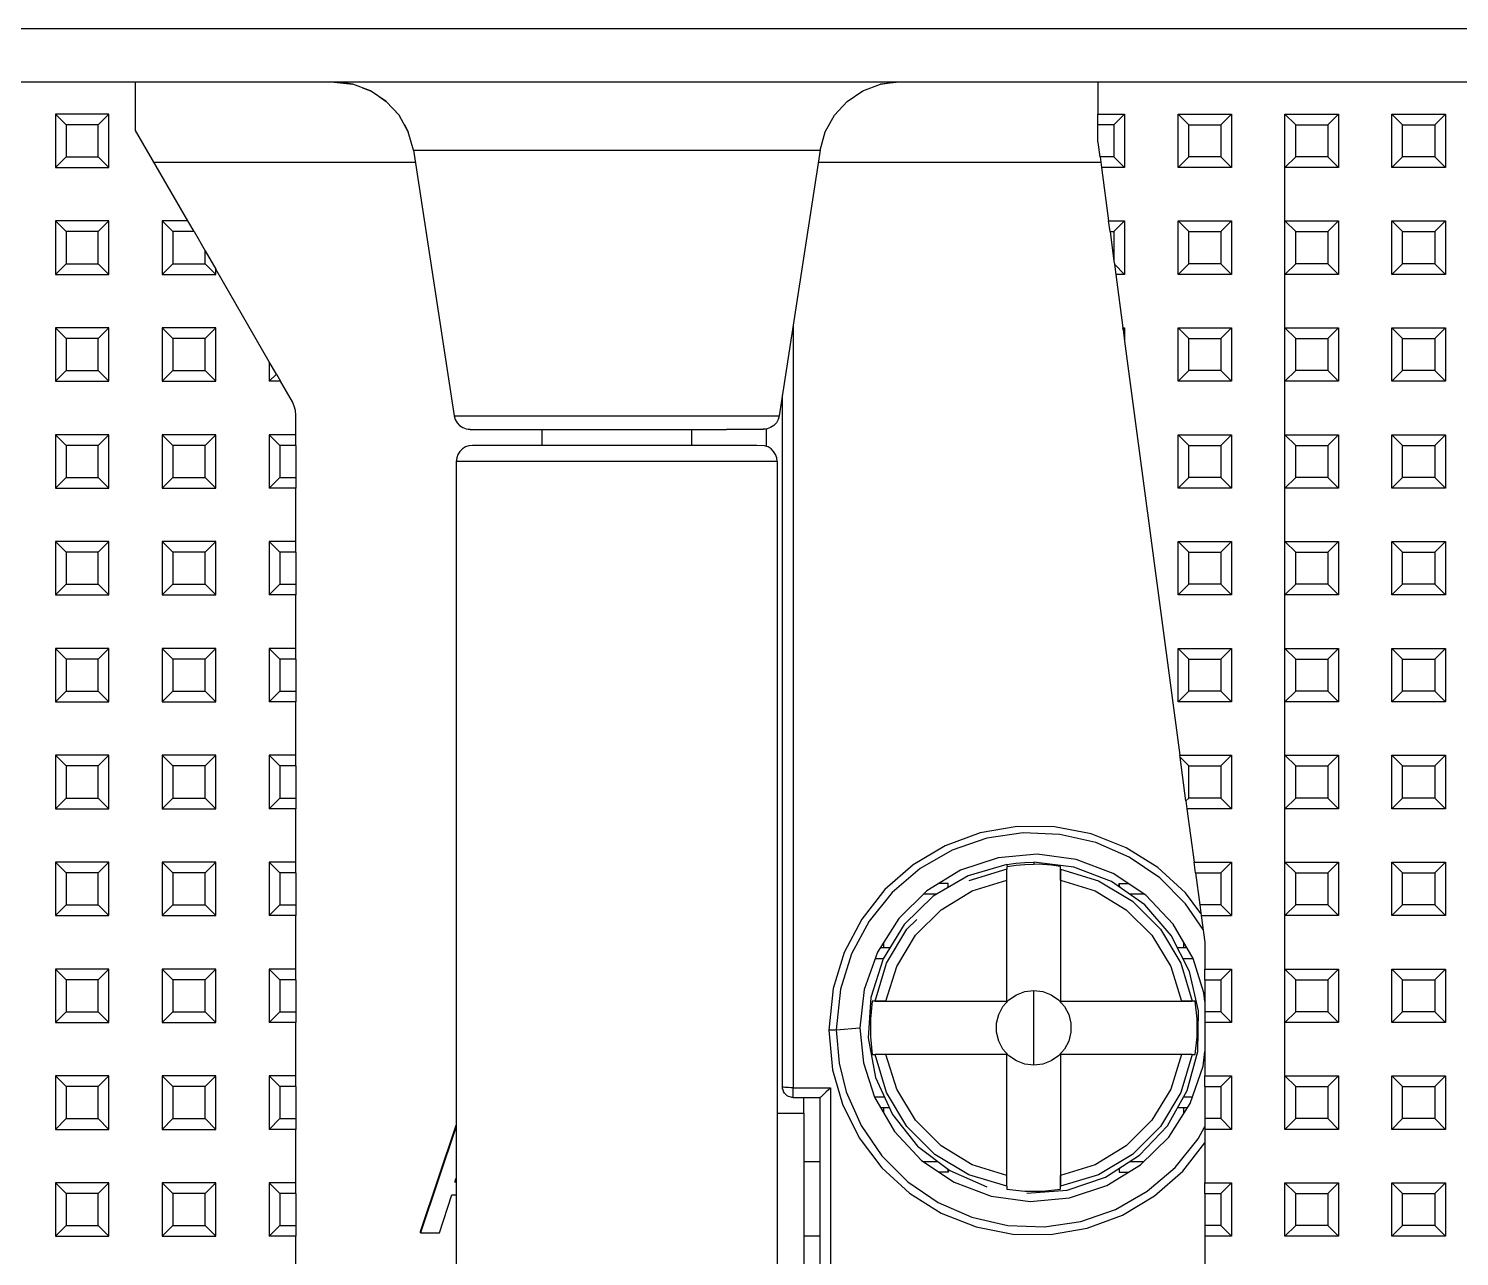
# Model space of a CAD drawing. Header units: millimetres. Extents: x 0 to 125, y 0 to 180.
# Drawn here: x 69.65 to 96.41, y 14.82 to 37.8 of the extents above; entities that cross this region are included whole.
import ezdxf

# ---------------------------------------------------------------- set-up
doc = ezdxf.new("R2010")
doc.units = ezdxf.units.MM

# ---------------------------------------------------------------- blocks, each defined once
blk = doc.blocks.new('CHINT_7200accf6e0c55f6a13e2ec68f27ea84_FACE_0')
at = {"color": 7, "linetype": 'CONTINUOUS', "true_color": 0x40d9ff}
for p, q in [((75.363, 36.8), (75.714, 36.758)), ((75.894, 36.692), (76.046, 36.636)), ((85.937, 36.8), (85.586, 36.758)), ((89.65, 36.8), (89.65, 36.2)), ((76.207, 36.527), (76.34, 36.438)), ((70.35, 36), (70.15, 36.2)), ((70.15, 36.2), (70.15, 35.2)), ((71.15, 36.2), (70.15, 36.2)), ((70.95, 36), (71.15, 36.2)), ((71.15, 35.2), (71.15, 36.2)), ((76.474, 36.293), (76.579, 36.178)), ((89.65, 36.2), (90.15, 36.2)), ((89.95, 36), (90.15, 36.2)), ((90.15, 36.2), (90.15, 35.2)), ((91.35, 36), (91.15, 36.2)), ((91.15, 36.2), (92.15, 36.2)), ((91.15, 35.2), (91.15, 36.2)), ((91.95, 36), (92.15, 36.2)), ((92.15, 36.2), (92.15, 35.2)), ((93.35, 36), (93.15, 36.2)), ((93.15, 36.2), (94.15, 36.2)), ((93.15, 35.2), (93.15, 36.2)), ((93.95, 36), (94.15, 36.2)), ((94.15, 36.2), (94.15, 35.2)), ((95.35, 36), (95.15, 36.2)), ((95.15, 36.2), (96.15, 36.2)), ((95.15, 35.2), (95.15, 36.2)), ((95.95, 36), (96.15, 36.2)), ((96.15, 36.2), (96.15, 35.2)), ((70.95, 36), (70.35, 36)), ((70.35, 36), (70.35, 35.4)), ((70.95, 35.4), (70.95, 36)), ((76.679, 35.999), (76.751, 35.869)), ((89.95, 36), (89.95, 35.4)), ((91.35, 36), (91.95, 36)), ((91.35, 35.4), (91.35, 36)), ((91.95, 36), (91.95, 35.4)), ((93.35, 36), (93.95, 36)), ((93.35, 35.4), (93.35, 36)), ((93.95, 36), (93.95, 35.4)), ((95.35, 36), (95.95, 36)), ((95.35, 35.4), (95.35, 36)), ((95.95, 36), (95.95, 35.4)), ((70.35, 35.4), (70.15, 35.2)), ((70.35, 35.4), (70.95, 35.4)), ((70.95, 35.4), (71.15, 35.2)), ((76.846, 35.528), (77.611, 30.554)), ((84.454, 35.528), (83.689, 30.554)), ((89.95, 35.4), (90.15, 35.2)), ((91.35, 35.4), (91.15, 35.2)), ((91.95, 35.4), (91.35, 35.4)), ((91.95, 35.4), (92.15, 35.2)), ((93.35, 35.4), (93.15, 35.2)), ((93.95, 35.4), (93.35, 35.4)), ((93.95, 35.4), (94.15, 35.2)), ((95.35, 35.4), (95.15, 35.2)), ((95.95, 35.4), (95.35, 35.4)), ((95.95, 35.4), (96.15, 35.2)), ((70.15, 35.2), (71.15, 35.2)), ((71.994, 35.3), (76.881, 35.3)), ((84.419, 35.3), (89.703, 35.3)), ((90.15, 35.2), (89.717, 35.2)), ((89.717, 35.2), (89.85, 34.2)), ((92.15, 35.2), (91.15, 35.2)), ((94.15, 35.2), (93.15, 35.2)), ((93.15, 18.2), (93.15, 35.2)), ((96.15, 35.2), (95.15, 35.2)), ((70.35, 34), (70.15, 34.2)), ((70.15, 34.2), (70.15, 33.2)), ((71.15, 34.2), (70.15, 34.2)), ((70.95, 34), (70.35, 34)), ((70.35, 34), (70.35, 33.4)), ((70.95, 34), (71.15, 34.2)), ((70.95, 33.4), (70.95, 34)), ((71.15, 33.2), (71.15, 34.2)), ((72.35, 34), (72.15, 34.2)), ((72.15, 34.2), (72.15, 33.2)), ((72.745, 34), (72.35, 34)), ((72.35, 34), (72.35, 33.4)), ((72.745, 34), (72.95, 33.644)), ((89.877, 34), (89.85, 34.2)), ((89.85, 34.2), (90.15, 34.2)), ((89.877, 34), (89.95, 34)), ((89.877, 34), (89.95, 33.45)), ((89.95, 34), (90.15, 34.2)), ((89.95, 34), (89.95, 33.45)), ((90.15, 34.2), (90.15, 33.2)), ((91.35, 34), (91.15, 34.2)), ((91.15, 34.2), (92.15, 34.2)), ((91.15, 33.2), (91.15, 34.2)), ((91.35, 34), (91.95, 34)), ((91.35, 33.4), (91.35, 34)), ((91.95, 34), (92.15, 34.2)), ((91.95, 34), (91.95, 33.4)), ((92.15, 34.2), (92.15, 33.2)), ((93.35, 34), (93.15, 34.2)), ((93.15, 34.2), (94.15, 34.2)), ((93.15, 33.2), (93.15, 34.2)), ((93.35, 34), (93.95, 34)), ((93.35, 33.4), (93.35, 34)), ((93.95, 34), (94.15, 34.2)), ((93.95, 34), (93.95, 33.4)), ((94.15, 34.2), (94.15, 33.2)), ((95.35, 34), (95.15, 34.2)), ((95.15, 34.2), (96.15, 34.2)), ((95.15, 33.2), (95.15, 34.2)), ((95.35, 34), (95.95, 34)), ((95.35, 33.4), (95.35, 34)), ((95.95, 34), (96.15, 34.2)), ((95.95, 34), (95.95, 33.4)), ((96.15, 34.2), (96.15, 33.2)), ((72.95, 33.4), (72.95, 33.644)), ((72.95, 33.644), (73.15, 33.298)), ((70.35, 33.4), (70.15, 33.2)), ((70.15, 33.2), (71.15, 33.2)), ((70.35, 33.4), (70.95, 33.4)), ((70.95, 33.4), (71.15, 33.2)), ((72.35, 33.4), (72.15, 33.2)), ((72.15, 33.2), (73.15, 33.2)), ((72.35, 33.4), (72.95, 33.4)), ((72.95, 33.4), (73.15, 33.2)), ((74.15, 31.566), (73.15, 33.298)), ((73.15, 33.2), (73.15, 33.298)), ((89.95, 33.45), (89.958, 33.392)), ((89.958, 33.392), (90.15, 33.2)), ((89.958, 33.392), (89.983, 33.2)), ((90.15, 33.2), (89.983, 33.2)), ((89.983, 33.2), (90.117, 32.2)), ((91.35, 33.4), (91.15, 33.2)), ((92.15, 33.2), (91.15, 33.2)), ((91.95, 33.4), (91.35, 33.4)), ((91.95, 33.4), (92.15, 33.2)), ((93.35, 33.4), (93.15, 33.2)), ((94.15, 33.2), (93.15, 33.2)), ((93.95, 33.4), (93.35, 33.4)), ((93.95, 33.4), (94.15, 33.2)), ((95.35, 33.4), (95.15, 33.2)), ((96.15, 33.2), (95.15, 33.2)), ((95.95, 33.4), (95.35, 33.4)), ((95.95, 33.4), (96.15, 33.2)), ((70.35, 32), (70.15, 32.2)), ((70.15, 32.2), (70.15, 31.2)), ((71.15, 32.2), (70.15, 32.2)), ((70.95, 32), (71.15, 32.2)), ((71.15, 31.2), (71.15, 32.2)), ((72.35, 32), (72.15, 32.2)), ((72.15, 32.2), (72.15, 31.2)), ((73.15, 32.2), (72.15, 32.2)), ((72.95, 32), (73.15, 32.2)), ((73.15, 31.2), (73.15, 32.2)), ((90.121, 32.171), (90.117, 32.2)), ((90.117, 32.2), (90.15, 32.2)), ((90.121, 32.171), (90.15, 32.2)), ((90.121, 32.171), (90.15, 31.95)), ((90.15, 32.2), (90.15, 31.95)), ((91.35, 32), (91.15, 32.2)), ((91.15, 32.2), (92.15, 32.2)), ((91.15, 31.2), (91.15, 32.2)), ((91.95, 32), (92.15, 32.2)), ((92.15, 32.2), (92.15, 31.2)), ((93.35, 32), (93.15, 32.2)), ((93.15, 32.2), (94.15, 32.2)), ((93.15, 31.2), (93.15, 32.2)), ((93.95, 32), (94.15, 32.2)), ((94.15, 32.2), (94.15, 31.2)), ((95.35, 32), (95.15, 32.2)), ((95.15, 32.2), (96.15, 32.2)), ((95.15, 31.2), (95.15, 32.2)), ((95.95, 32), (96.15, 32.2)), ((96.15, 32.2), (96.15, 31.2)), ((70.95, 32), (70.35, 32)), ((70.35, 32), (70.35, 31.4)), ((70.95, 31.4), (70.95, 32)), ((72.95, 32), (72.35, 32)), ((72.35, 32), (72.35, 31.4)), ((72.95, 31.4), (72.95, 32)), ((90.15, 31.95), (91.183, 24.2)), ((91.35, 32), (91.95, 32)), ((91.35, 31.4), (91.35, 32)), ((91.95, 32), (91.95, 31.4)), ((93.35, 32), (93.95, 32)), ((93.35, 31.4), (93.35, 32)), ((93.95, 32), (93.95, 31.4)), ((95.35, 32), (95.95, 32)), ((95.35, 31.4), (95.35, 32)), ((95.95, 32), (95.95, 31.4)), ((70.35, 31.4), (70.15, 31.2)), ((70.35, 31.4), (70.95, 31.4)), ((70.95, 31.4), (71.15, 31.2)), ((72.35, 31.4), (72.15, 31.2)), ((72.35, 31.4), (72.95, 31.4)), ((72.95, 31.4), (73.15, 31.2)), ((74.284, 31.334), (74.15, 31.566)), ((74.15, 31.566), (74.15, 31.2)), ((74.284, 31.334), (74.15, 31.2)), ((91.35, 31.4), (91.15, 31.2)), ((91.95, 31.4), (91.35, 31.4)), ((91.95, 31.4), (92.15, 31.2)), ((93.35, 31.4), (93.15, 31.2)), ((93.95, 31.4), (93.35, 31.4)), ((93.95, 31.4), (94.15, 31.2)), ((95.35, 31.4), (95.15, 31.2)), ((95.95, 31.4), (95.35, 31.4)), ((95.95, 31.4), (96.15, 31.2)), ((70.15, 31.2), (71.15, 31.2)), ((72.15, 31.2), (73.15, 31.2)), ((92.15, 31.2), (91.15, 31.2)), ((94.15, 31.2), (93.15, 31.2)), ((96.15, 31.2), (95.15, 31.2)), ((83.75, 17.996), (83.75, 30.949)), ((79.25, 30.3), (79.25, 30)), ((82.05, 30.3), (82.05, 30)), ((83.393, 30.3), (82.703, 30.3)), ((83.463, 30.308), (83.393, 30.3)), ((83.393, 30.3), (83.393, 30.304)), ((83.45, 29.981), (83.45, 30.307)), ((70.35, 30), (70.15, 30.2)), ((70.15, 30.2), (70.15, 29.2)), ((71.15, 30.2), (70.15, 30.2)), ((70.95, 30), (70.35, 30)), ((70.35, 30), (70.35, 29.4)), ((70.95, 30), (71.15, 30.2)), ((70.95, 29.4), (70.95, 30)), ((71.15, 29.2), (71.15, 30.2)), ((72.35, 30), (72.15, 30.2)), ((72.15, 30.2), (72.15, 29.2)), ((73.15, 30.2), (72.15, 30.2)), ((72.95, 30), (72.35, 30)), ((72.35, 30), (72.35, 29.4)), ((72.95, 30), (73.15, 30.2)), ((72.95, 29.4), (72.95, 30)), ((73.15, 29.2), (73.15, 30.2)), ((74.35, 30), (74.15, 30.2)), ((74.15, 30.2), (74.15, 29.2)), ((74.65, 30), (74.35, 30)), ((74.35, 30), (74.35, 29.4)), ((74.65, 30), (74.65, 29.4)), ((91.35, 30), (91.15, 30.2)), ((91.15, 30.2), (92.15, 30.2)), ((91.15, 29.2), (91.15, 30.2)), ((91.35, 30), (91.95, 30)), ((91.35, 29.4), (91.35, 30)), ((91.95, 30), (92.15, 30.2)), ((91.95, 30), (91.95, 29.4)), ((92.15, 30.2), (92.15, 29.2)), ((93.35, 30), (93.15, 30.2)), ((93.15, 30.2), (94.15, 30.2)), ((93.15, 29.2), (93.15, 30.2)), ((93.35, 30), (93.95, 30)), ((93.35, 29.4), (93.35, 30)), ((93.95, 30), (94.15, 30.2)), ((93.95, 30), (93.95, 29.4)), ((94.15, 30.2), (94.15, 29.2)), ((95.35, 30), (95.15, 30.2)), ((95.15, 30.2), (96.15, 30.2)), ((95.15, 29.2), (95.15, 30.2)), ((95.35, 30), (95.95, 30)), ((95.35, 29.4), (95.35, 30)), ((95.95, 30), (96.15, 30.2)), ((95.95, 30), (95.95, 29.4)), ((96.15, 30.2), (96.15, 29.2)), ((77.65, 29.7), (77.65, 10.3)), ((83.65, 29.7), (83.65, 10.3)), ((70.35, 29.4), (70.15, 29.2)), ((70.15, 29.2), (71.15, 29.2)), ((70.35, 29.4), (70.95, 29.4)), ((70.95, 29.4), (71.15, 29.2)), ((72.35, 29.4), (72.15, 29.2)), ((72.15, 29.2), (73.15, 29.2)), ((72.35, 29.4), (72.95, 29.4)), ((72.95, 29.4), (73.15, 29.2)), ((74.35, 29.4), (74.15, 29.2)), ((74.65, 29.2), (74.15, 29.2)), ((74.35, 29.4), (74.65, 29.4)), ((74.65, 29.4), (74.65, 29.2)), ((74.65, 28.2), (74.65, 29.2)), ((91.35, 29.4), (91.15, 29.2)), ((92.15, 29.2), (91.15, 29.2)), ((91.95, 29.4), (91.35, 29.4)), ((91.95, 29.4), (92.15, 29.2)), ((93.35, 29.4), (93.15, 29.2)), ((94.15, 29.2), (93.15, 29.2)), ((93.95, 29.4), (93.35, 29.4)), ((93.95, 29.4), (94.15, 29.2)), ((95.35, 29.4), (95.15, 29.2)), ((96.15, 29.2), (95.15, 29.2)), ((95.95, 29.4), (95.35, 29.4)), ((95.95, 29.4), (96.15, 29.2)), ((70.35, 28), (70.15, 28.2)), ((70.15, 28.2), (70.15, 27.2)), ((71.15, 28.2), (70.15, 28.2)), ((70.95, 28), (71.15, 28.2)), ((71.15, 27.2), (71.15, 28.2)), ((72.35, 28), (72.15, 28.2)), ((72.15, 28.2), (72.15, 27.2)), ((73.15, 28.2), (72.15, 28.2)), ((72.95, 28), (73.15, 28.2)), ((73.15, 27.2), (73.15, 28.2)), ((74.35, 28), (74.15, 28.2)), ((74.15, 28.2), (74.15, 27.2)), ((74.65, 28.2), (74.15, 28.2)), ((74.65, 28), (74.65, 28.2)), ((91.35, 28), (91.15, 28.2)), ((91.15, 28.2), (92.15, 28.2)), ((91.15, 27.2), (91.15, 28.2)), ((91.95, 28), (92.15, 28.2)), ((92.15, 28.2), (92.15, 27.2)), ((93.35, 28), (93.15, 28.2)), ((93.15, 28.2), (94.15, 28.2)), ((93.15, 27.2), (93.15, 28.2)), ((93.95, 28), (94.15, 28.2)), ((94.15, 28.2), (94.15, 27.2)), ((95.35, 28), (95.15, 28.2)), ((95.15, 28.2), (96.15, 28.2)), ((95.15, 27.2), (95.15, 28.2)), ((95.95, 28), (96.15, 28.2)), ((96.15, 28.2), (96.15, 27.2)), ((70.95, 28), (70.35, 28)), ((70.35, 28), (70.35, 27.4)), ((70.95, 27.4), (70.95, 28)), ((72.95, 28), (72.35, 28)), ((72.35, 28), (72.35, 27.4)), ((72.95, 27.4), (72.95, 28)), ((74.65, 28), (74.35, 28)), ((74.35, 28), (74.35, 27.4)), ((74.65, 28), (74.65, 27.4)), ((91.35, 28), (91.95, 28)), ((91.35, 27.4), (91.35, 28)), ((91.95, 28), (91.95, 27.4)), ((93.35, 28), (93.95, 28)), ((93.35, 27.4), (93.35, 28)), ((93.95, 28), (93.95, 27.4)), ((95.35, 28), (95.95, 28)), ((95.35, 27.4), (95.35, 28)), ((95.95, 28), (95.95, 27.4)), ((70.35, 27.4), (70.15, 27.2)), ((70.35, 27.4), (70.95, 27.4)), ((70.95, 27.4), (71.15, 27.2)), ((72.35, 27.4), (72.15, 27.2)), ((72.35, 27.4), (72.95, 27.4)), ((72.95, 27.4), (73.15, 27.2)), ((74.35, 27.4), (74.15, 27.2)), ((74.35, 27.4), (74.65, 27.4)), ((74.65, 27.4), (74.65, 27.2)), ((91.35, 27.4), (91.15, 27.2)), ((91.95, 27.4), (91.35, 27.4)), ((91.95, 27.4), (92.15, 27.2)), ((93.35, 27.4), (93.15, 27.2)), ((93.95, 27.4), (93.35, 27.4)), ((93.95, 27.4), (94.15, 27.2)), ((95.35, 27.4), (95.15, 27.2)), ((95.95, 27.4), (95.35, 27.4)), ((95.95, 27.4), (96.15, 27.2)), ((70.15, 27.2), (71.15, 27.2)), ((72.15, 27.2), (73.15, 27.2)), ((74.65, 27.2), (74.15, 27.2)), ((74.65, 26.2), (74.65, 27.2)), ((92.15, 27.2), (91.15, 27.2)), ((94.15, 27.2), (93.15, 27.2)), ((96.15, 27.2), (95.15, 27.2)), ((70.35, 26), (70.15, 26.2)), ((70.15, 26.2), (70.15, 25.2)), ((71.15, 26.2), (70.15, 26.2)), ((70.95, 26), (70.35, 26)), ((70.35, 26), (70.35, 25.4)), ((70.95, 26), (71.15, 26.2)), ((70.95, 25.4), (70.95, 26)), ((71.15, 25.2), (71.15, 26.2)), ((72.35, 26), (72.15, 26.2)), ((72.15, 26.2), (72.15, 25.2)), ((73.15, 26.2), (72.15, 26.2)), ((72.95, 26), (72.35, 26)), ((72.35, 26), (72.35, 25.4)), ((72.95, 26), (73.15, 26.2)), ((72.95, 25.4), (72.95, 26)), ((73.15, 25.2), (73.15, 26.2)), ((74.35, 26), (74.15, 26.2)), ((74.15, 26.2), (74.15, 25.2)), ((74.65, 26.2), (74.15, 26.2)), ((74.65, 26), (74.35, 26)), ((74.35, 26), (74.35, 25.4)), ((74.65, 26), (74.65, 26.2)), ((74.65, 26), (74.65, 25.4)), ((91.35, 26), (91.15, 26.2)), ((91.15, 26.2), (92.15, 26.2)), ((91.15, 25.2), (91.15, 26.2)), ((91.35, 26), (91.95, 26)), ((91.35, 25.4), (91.35, 26)), ((91.95, 26), (92.15, 26.2)), ((91.95, 26), (91.95, 25.4)), ((92.15, 26.2), (92.15, 25.2)), ((93.35, 26), (93.15, 26.2)), ((93.15, 26.2), (94.15, 26.2)), ((93.15, 25.2), (93.15, 26.2)), ((93.35, 26), (93.95, 26)), ((93.35, 25.4), (93.35, 26)), ((93.95, 26), (94.15, 26.2)), ((93.95, 26), (93.95, 25.4)), ((94.15, 26.2), (94.15, 25.2)), ((95.35, 26), (95.15, 26.2)), ((95.15, 26.2), (96.15, 26.2)), ((95.15, 25.2), (95.15, 26.2)), ((95.35, 26), (95.95, 26)), ((95.35, 25.4), (95.35, 26)), ((95.95, 26), (96.15, 26.2)), ((95.95, 26), (95.95, 25.4)), ((96.15, 26.2), (96.15, 25.2)), ((70.35, 25.4), (70.15, 25.2)), ((70.15, 25.2), (71.15, 25.2)), ((70.35, 25.4), (70.95, 25.4)), ((70.95, 25.4), (71.15, 25.2)), ((72.35, 25.4), (72.15, 25.2)), ((72.15, 25.2), (73.15, 25.2)), ((72.35, 25.4), (72.95, 25.4)), ((72.95, 25.4), (73.15, 25.2)), ((74.35, 25.4), (74.15, 25.2)), ((74.65, 25.2), (74.15, 25.2)), ((74.35, 25.4), (74.65, 25.4)), ((74.65, 25.4), (74.65, 25.2)), ((74.65, 24.2), (74.65, 25.2)), ((91.35, 25.4), (91.15, 25.2)), ((92.15, 25.2), (91.15, 25.2)), ((91.95, 25.4), (91.35, 25.4)), ((91.95, 25.4), (92.15, 25.2)), ((93.35, 25.4), (93.15, 25.2)), ((94.15, 25.2), (93.15, 25.2)), ((93.95, 25.4), (93.35, 25.4)), ((93.95, 25.4), (94.15, 25.2)), ((95.35, 25.4), (95.15, 25.2)), ((96.15, 25.2), (95.15, 25.2)), ((95.95, 25.4), (95.35, 25.4)), ((95.95, 25.4), (96.15, 25.2)), ((70.35, 24), (70.15, 24.2)), ((70.15, 24.2), (70.15, 23.2)), ((71.15, 24.2), (70.15, 24.2)), ((70.95, 24), (71.15, 24.2)), ((71.15, 23.2), (71.15, 24.2)), ((72.35, 24), (72.15, 24.2)), ((72.15, 24.2), (72.15, 23.2)), ((73.15, 24.2), (72.15, 24.2)), ((72.95, 24), (73.15, 24.2)), ((73.15, 23.2), (73.15, 24.2)), ((74.35, 24), (74.15, 24.2)), ((74.15, 24.2), (74.15, 23.2)), ((74.65, 24.2), (74.15, 24.2)), ((74.65, 24), (74.65, 24.2)), ((91.188, 24.162), (91.183, 24.2)), ((91.183, 24.2), (92.15, 24.2)), ((91.35, 24), (91.188, 24.162)), ((91.297, 23.347), (91.188, 24.162)), ((91.95, 24), (92.15, 24.2)), ((92.15, 24.2), (92.15, 23.2)), ((93.35, 24), (93.15, 24.2)), ((93.15, 24.2), (94.15, 24.2)), ((93.15, 23.2), (93.15, 24.2)), ((93.95, 24), (94.15, 24.2)), ((94.15, 24.2), (94.15, 23.2)), ((95.35, 24), (95.15, 24.2)), ((95.15, 24.2), (96.15, 24.2)), ((95.15, 23.2), (95.15, 24.2)), ((95.95, 24), (96.15, 24.2)), ((96.15, 24.2), (96.15, 23.2)), ((70.95, 24), (70.35, 24)), ((70.35, 24), (70.35, 23.4)), ((70.95, 23.4), (70.95, 24)), ((72.95, 24), (72.35, 24)), ((72.35, 24), (72.35, 23.4)), ((72.95, 23.4), (72.95, 24)), ((74.65, 24), (74.35, 24)), ((74.35, 24), (74.35, 23.4)), ((74.65, 24), (74.65, 23.4)), ((91.35, 23.4), (91.35, 24)), ((91.35, 24), (91.95, 24)), ((91.95, 24), (91.95, 23.4)), ((93.35, 24), (93.95, 24)), ((93.35, 23.4), (93.35, 24)), ((93.95, 24), (93.95, 23.4)), ((95.35, 24), (95.95, 24)), ((95.35, 23.4), (95.35, 24)), ((95.95, 24), (95.95, 23.4)), ((70.35, 23.4), (70.15, 23.2)), ((70.35, 23.4), (70.95, 23.4)), ((70.95, 23.4), (71.15, 23.2)), ((72.35, 23.4), (72.15, 23.2)), ((72.35, 23.4), (72.95, 23.4)), ((72.95, 23.4), (73.15, 23.2)), ((74.35, 23.4), (74.15, 23.2)), ((74.35, 23.4), (74.65, 23.4)), ((74.65, 23.4), (74.65, 23.2)), ((91.35, 23.4), (91.297, 23.347)), ((91.297, 23.347), (91.317, 23.2)), ((91.95, 23.4), (91.35, 23.4)), ((91.95, 23.4), (92.15, 23.2)), ((93.35, 23.4), (93.15, 23.2)), ((93.95, 23.4), (93.35, 23.4)), ((93.95, 23.4), (94.15, 23.2)), ((95.35, 23.4), (95.15, 23.2)), ((95.95, 23.4), (95.35, 23.4)), ((95.95, 23.4), (96.15, 23.2)), ((70.15, 23.2), (71.15, 23.2)), ((72.15, 23.2), (73.15, 23.2)), ((74.65, 23.2), (74.15, 23.2)), ((74.65, 22.2), (74.65, 23.2)), ((92.15, 23.2), (91.317, 23.2)), ((91.317, 23.2), (91.45, 22.2)), ((94.15, 23.2), (93.15, 23.2)), ((96.15, 23.2), (95.15, 23.2)), ((70.35, 22), (70.15, 22.2)), ((70.15, 22.2), (70.15, 21.2)), ((71.15, 22.2), (70.15, 22.2)), ((70.95, 22), (70.35, 22)), ((70.35, 22), (70.35, 21.4)), ((70.95, 22), (71.15, 22.2)), ((70.95, 21.4), (70.95, 22)), ((71.15, 21.2), (71.15, 22.2)), ((72.35, 22), (72.15, 22.2)), ((72.15, 22.2), (72.15, 21.2)), ((73.15, 22.2), (72.15, 22.2)), ((72.95, 22), (72.35, 22)), ((72.35, 22), (72.35, 21.4)), ((72.95, 22), (73.15, 22.2)), ((72.95, 21.4), (72.95, 22)), ((73.15, 21.2), (73.15, 22.2)), ((74.35, 22), (74.15, 22.2)), ((74.15, 22.2), (74.15, 21.2)), ((74.65, 22.2), (74.15, 22.2)), ((74.65, 22), (74.35, 22)), ((74.35, 22), (74.35, 21.4)), ((74.65, 22), (74.65, 22.2)), ((74.65, 22), (74.65, 21.4)), ((87.95, 22.159), (87.956, 22.12)), ((88.45, 22.2), (88.45, 22.16)), ((88.95, 21.863), (88.95, 22.066)), ((91.477, 22), (91.45, 22.2)), ((91.45, 22.2), (92.15, 22.2)), ((91.477, 22), (91.95, 22)), ((91.477, 22), (91.557, 21.4)), ((91.95, 22), (92.15, 22.2)), ((91.95, 22), (91.95, 21.4)), ((92.15, 22.2), (92.15, 21.2)), ((93.35, 22), (93.15, 22.2)), ((93.15, 22.2), (94.15, 22.2)), ((93.15, 21.2), (93.15, 22.2)), ((93.35, 22), (93.95, 22)), ((93.35, 21.4), (93.35, 22)), ((93.95, 22), (94.15, 22.2)), ((93.95, 22), (93.95, 21.4)), ((94.15, 22.2), (94.15, 21.2)), ((95.35, 22), (95.15, 22.2)), ((95.15, 22.2), (96.15, 22.2)), ((95.15, 21.2), (95.15, 22.2)), ((95.35, 22), (95.95, 22)), ((95.35, 21.4), (95.35, 22)), ((95.95, 22), (96.15, 22.2)), ((95.95, 22), (95.95, 21.4)), ((96.15, 22.2), (96.15, 21.2)), ((86.63, 21.6), (86.388, 21.6)), ((90.521, 21.6), (90.244, 21.6)), ((70.35, 21.4), (70.15, 21.2)), ((70.15, 21.2), (71.15, 21.2)), ((70.35, 21.4), (70.95, 21.4)), ((70.95, 21.4), (71.15, 21.2)), ((72.35, 21.4), (72.15, 21.2)), ((72.15, 21.2), (73.15, 21.2)), ((72.35, 21.4), (72.95, 21.4)), ((72.95, 21.4), (73.15, 21.2)), ((74.35, 21.4), (74.15, 21.2)), ((74.65, 21.2), (74.15, 21.2)), ((74.35, 21.4), (74.65, 21.4)), ((74.65, 21.4), (74.65, 21.2)), ((74.65, 20.2), (74.65, 21.2)), ((91.95, 21.4), (91.557, 21.4)), ((91.95, 21.4), (92.15, 21.2)), ((93.35, 21.4), (93.15, 21.2)), ((94.15, 21.2), (93.15, 21.2)), ((93.95, 21.4), (93.35, 21.4)), ((93.95, 21.4), (94.15, 21.2)), ((95.35, 21.4), (95.15, 21.2)), ((96.15, 21.2), (95.15, 21.2)), ((95.95, 21.4), (95.35, 21.4)), ((95.95, 21.4), (96.15, 21.2)), ((85.642, 20.702), (85.642, 20.6)), ((91.258, 20.6), (91.258, 20.694)), ((85.484, 20.4), (85.637, 20.4)), ((85.578, 20.6), (85.76, 20.6)), ((91.139, 20.6), (91.312, 20.6)), ((91.241, 20.4), (91.428, 20.4)), ((70.35, 20), (70.15, 20.2)), ((70.15, 20.2), (70.15, 19.2)), ((71.15, 20.2), (70.15, 20.2)), ((70.95, 20), (71.15, 20.2)), ((71.15, 19.2), (71.15, 20.2)), ((72.35, 20), (72.15, 20.2)), ((72.15, 20.2), (72.15, 19.2)), ((73.15, 20.2), (72.15, 20.2)), ((72.95, 20), (73.15, 20.2)), ((73.15, 19.2), (73.15, 20.2)), ((74.35, 20), (74.15, 20.2)), ((74.15, 20.2), (74.15, 19.2)), ((74.65, 20.2), (74.15, 20.2)), ((74.65, 20), (74.65, 20.2)), ((91.95, 20), (92.15, 20.2)), ((92.15, 20.2), (92.15, 19.2)), ((93.35, 20), (93.15, 20.2)), ((93.15, 20.2), (94.15, 20.2)), ((93.15, 19.2), (93.15, 20.2)), ((93.95, 20), (94.15, 20.2)), ((94.15, 20.2), (94.15, 19.2)), ((95.35, 20), (95.15, 20.2)), ((95.15, 20.2), (96.15, 20.2)), ((95.15, 19.2), (95.15, 20.2)), ((95.95, 20), (96.15, 20.2)), ((96.15, 20.2), (96.15, 19.2)), ((70.95, 20), (70.35, 20)), ((70.35, 20), (70.35, 19.4)), ((70.95, 19.4), (70.95, 20)), ((72.95, 20), (72.35, 20)), ((72.35, 20), (72.35, 19.4)), ((72.95, 19.4), (72.95, 20)), ((74.65, 20), (74.35, 20)), ((74.35, 20), (74.35, 19.4)), ((74.65, 20), (74.65, 19.4)), ((91.65, 20), (91.95, 20)), ((91.65, 20), (91.65, 19.4)), ((91.95, 20), (91.95, 19.4)), ((93.35, 20), (93.95, 20)), ((93.35, 19.4), (93.35, 20)), ((93.95, 20), (93.95, 19.4)), ((95.35, 20), (95.95, 20)), ((95.35, 19.4), (95.35, 20)), ((95.95, 20), (95.95, 19.4)), ((85.687, 19.6), (85.484, 19.6)), ((91.416, 19.6), (91.213, 19.6)), ((70.35, 19.4), (70.15, 19.2)), ((70.35, 19.4), (70.95, 19.4)), ((70.95, 19.4), (71.15, 19.2)), ((72.35, 19.4), (72.15, 19.2)), ((72.35, 19.4), (72.95, 19.4)), ((72.95, 19.4), (73.15, 19.2)), ((74.35, 19.4), (74.15, 19.2)), ((74.35, 19.4), (74.65, 19.4)), ((74.65, 19.4), (74.65, 19.2)), ((91.95, 19.4), (91.65, 19.4)), ((91.65, 19.4), (91.65, 19.2)), ((91.95, 19.4), (92.15, 19.2)), ((93.35, 19.4), (93.15, 19.2)), ((93.95, 19.4), (93.35, 19.4)), ((93.95, 19.4), (94.15, 19.2)), ((95.35, 19.4), (95.15, 19.2)), ((95.95, 19.4), (95.35, 19.4)), ((95.95, 19.4), (96.15, 19.2)), ((70.15, 19.2), (71.15, 19.2)), ((72.15, 19.2), (73.15, 19.2)), ((74.65, 19.2), (74.15, 19.2)), ((74.65, 18.2), (74.65, 19.2)), ((84.758, 19.061), (85.2, 19.1)), ((92.15, 19.2), (91.65, 19.2)), ((91.65, 19.2), (91.65, 18.2)), ((94.15, 19.2), (93.15, 19.2)), ((96.15, 19.2), (95.15, 19.2)), ((85.687, 18.6), (85.484, 18.6)), ((91.416, 18.6), (91.213, 18.6)), ((70.35, 18), (70.15, 18.2)), ((70.15, 18.2), (70.15, 17.2)), ((71.15, 18.2), (70.15, 18.2)), ((70.95, 18), (71.15, 18.2)), ((71.15, 17.2), (71.15, 18.2)), ((72.35, 18), (72.15, 18.2)), ((72.15, 18.2), (72.15, 17.2)), ((73.15, 18.2), (72.15, 18.2)), ((72.95, 18), (73.15, 18.2)), ((73.15, 17.2), (73.15, 18.2)), ((74.35, 18), (74.15, 18.2)), ((74.15, 18.2), (74.15, 17.2)), ((74.65, 18.2), (74.15, 18.2)), ((74.65, 18), (74.65, 18.2)), ((91.65, 18), (91.65, 18.2)), ((91.65, 18.2), (92.15, 18.2)), ((91.95, 18), (92.15, 18.2)), ((92.15, 18.2), (92.15, 17.2)), ((93.35, 18), (93.15, 18.2)), ((93.15, 18.2), (94.15, 18.2)), ((93.15, 17.2), (93.15, 18.2)), ((93.95, 18), (94.15, 18.2)), ((94.15, 18.2), (94.15, 17.2)), ((95.35, 18), (95.15, 18.2)), ((95.15, 18.2), (96.15, 18.2)), ((95.15, 17.2), (95.15, 18.2)), ((95.95, 18), (96.15, 18.2)), ((96.15, 18.2), (96.15, 17.2)), ((70.95, 18), (70.35, 18)), ((70.35, 18), (70.35, 17.4)), ((70.95, 17.4), (70.95, 18)), ((72.95, 18), (72.35, 18)), ((72.35, 18), (72.35, 17.4)), ((72.95, 17.4), (72.95, 18)), ((74.65, 18), (74.35, 18)), ((74.35, 18), (74.35, 17.4)), ((74.65, 18), (74.65, 17.4)), ((91.65, 18), (91.95, 18)), ((91.65, 18), (91.65, 17.4)), ((91.95, 18), (91.95, 17.4)), ((93.35, 18), (93.95, 18)), ((93.35, 17.4), (93.35, 18)), ((93.95, 18), (93.95, 17.4)), ((95.35, 18), (95.95, 18)), ((95.35, 17.4), (95.35, 18)), ((95.95, 18), (95.95, 17.4)), ((84.15, 17.5), (84.15, 17.796)), ((84.451, 17.796), (84.45, 13.625)), ((85.661, 17.8), (85.472, 17.8)), ((91.416, 17.8), (91.248, 17.8)), ((70.35, 17.4), (70.15, 17.2)), ((70.35, 17.4), (70.95, 17.4)), ((70.95, 17.4), (71.15, 17.2)), ((72.35, 17.4), (72.15, 17.2)), ((72.35, 17.4), (72.95, 17.4)), ((72.95, 17.4), (73.15, 17.2)), ((74.35, 17.4), (74.15, 17.2)), ((74.35, 17.4), (74.65, 17.4)), ((74.65, 17.4), (74.65, 17.2)), ((83.65, 17.5), (84.15, 17.5)), ((85.752, 17.6), (85.588, 17.6)), ((85.642, 17.6), (85.642, 17.506)), ((91.322, 17.6), (91.136, 17.6)), ((91.258, 17.498), (91.258, 17.6)), ((91.95, 17.4), (91.65, 17.4)), ((91.65, 17.4), (91.65, 17.2)), ((91.95, 17.4), (92.15, 17.2)), ((93.35, 17.4), (93.15, 17.2)), ((93.95, 17.4), (93.35, 17.4)), ((93.95, 17.4), (94.15, 17.2)), ((95.35, 17.4), (95.15, 17.2)), ((95.95, 17.4), (95.35, 17.4)), ((95.95, 17.4), (96.15, 17.2)), ((70.15, 17.2), (71.15, 17.2)), ((72.15, 17.2), (73.15, 17.2)), ((74.65, 17.2), (74.15, 17.2)), ((74.65, 16.2), (74.65, 17.2)), ((77.65, 17.254), (76.983, 15.262)), ((92.15, 17.2), (91.65, 17.2)), ((91.65, 17.2), (91.65, 16.2)), ((94.15, 17.2), (93.15, 17.2)), ((96.15, 17.2), (95.15, 17.2)), ((84.15, 16.6), (84.45, 16.6)), ((86.379, 16.6), (86.654, 16.6)), ((90.251, 16.6), (90.512, 16.6)), ((87.95, 16.134), (87.95, 16.337)), ((88.95, 16.134), (88.95, 16.337)), ((70.35, 16), (70.15, 16.2)), ((70.15, 16.2), (70.15, 15.2)), ((71.15, 16.2), (70.15, 16.2)), ((70.95, 16), (71.15, 16.2)), ((71.15, 15.2), (71.15, 16.2)), ((72.35, 16), (72.15, 16.2)), ((72.15, 16.2), (72.15, 15.2)), ((73.15, 16.2), (72.15, 16.2)), ((72.95, 16), (73.15, 16.2)), ((73.15, 15.2), (73.15, 16.2)), ((74.35, 16), (74.15, 16.2)), ((74.15, 16.2), (74.15, 15.2)), ((74.65, 16.2), (74.15, 16.2)), ((74.65, 16), (74.65, 16.2)), ((77.65, 16.238), (77.634, 16.238)), ((91.65, 16), (91.65, 16.2)), ((91.65, 16.2), (92.15, 16.2)), ((91.95, 16), (92.15, 16.2)), ((92.15, 16.2), (92.15, 15.2)), ((93.35, 16), (93.15, 16.2)), ((93.15, 16.2), (94.15, 16.2)), ((93.15, 15.2), (93.15, 16.2)), ((93.95, 16), (94.15, 16.2)), ((94.15, 16.2), (94.15, 15.2)), ((95.35, 16), (95.15, 16.2)), ((95.15, 16.2), (96.15, 16.2)), ((95.15, 15.2), (95.15, 16.2)), ((95.95, 16), (96.15, 16.2)), ((96.15, 16.2), (96.15, 15.2)), ((70.95, 16), (70.35, 16)), ((70.35, 16), (70.35, 15.4)), ((70.95, 15.4), (70.95, 16)), ((72.95, 16), (72.35, 16)), ((72.35, 16), (72.35, 15.4)), ((72.95, 15.4), (72.95, 16)), ((74.65, 16), (74.35, 16)), ((74.35, 16), (74.35, 15.4)), ((74.65, 16), (74.65, 15.4)), ((91.65, 16), (91.95, 16)), ((91.65, 16), (91.65, 15.4)), ((91.95, 16), (91.95, 15.4)), ((93.35, 16), (93.95, 16)), ((93.35, 15.4), (93.35, 16)), ((93.95, 16), (93.95, 15.4)), ((95.35, 16), (95.95, 16)), ((95.35, 15.4), (95.35, 16)), ((95.95, 16), (95.95, 15.4)), ((70.35, 15.4), (70.15, 15.2)), ((70.35, 15.4), (70.95, 15.4)), ((70.95, 15.4), (71.15, 15.2)), ((72.35, 15.4), (72.15, 15.2)), ((72.35, 15.4), (72.95, 15.4)), ((72.95, 15.4), (73.15, 15.2)), ((74.35, 15.4), (74.15, 15.2)), ((74.35, 15.4), (74.65, 15.4)), ((74.65, 15.4), (74.65, 15.2)), ((91.95, 15.4), (91.65, 15.4)), ((91.65, 15.4), (91.65, 15.2)), ((91.95, 15.4), (92.15, 15.2)), ((93.35, 15.4), (93.15, 15.2)), ((93.95, 15.4), (93.35, 15.4)), ((93.95, 15.4), (94.15, 15.2)), ((95.35, 15.4), (95.15, 15.2)), ((95.95, 15.4), (95.35, 15.4)), ((95.95, 15.4), (96.15, 15.2)), ((70.15, 15.2), (71.15, 15.2)), ((72.15, 15.2), (73.15, 15.2)), ((74.65, 15.2), (74.15, 15.2)), ((74.65, 14.2), (74.65, 15.2)), ((84.45, 15.2), (84.15, 15.2)), ((92.15, 15.2), (91.65, 15.2)), ((91.65, 15.2), (91.65, 14.2)), ((94.15, 15.2), (93.15, 15.2)), ((96.15, 15.2), (95.15, 15.2))]:
    blk.add_line(p, q, dxfattribs=at)
for points in [[(109.9, 36.8), (15.4, 36.8), (15.4, 37.8), (109.9, 37.8), (109.9, 36.8)], [(72.629, 34.2), (71.65, 35.896), (71.65, 36.8)], [(76.846, 35.528), (76.751, 35.869), (76.579, 36.178), (76.34, 36.438), (76.046, 36.636), (75.714, 36.758), (75.453, 36.8)], [(84.454, 35.528), (84.549, 35.869), (84.721, 36.178), (84.96, 36.438), (85.254, 36.635), (85.586, 36.758), (85.847, 36.8)], [(89.95, 36), (89.65, 36), (89.65, 36.2)], [(89.69, 35.4), (89.654, 35.667), (89.652, 35.689), (89.65, 35.711), (89.65, 35.733), (89.65, 36)], [(76.846, 35.528), (76.941, 35.528), (77.222, 35.528), (77.676, 35.528), (78.278, 35.528), (78.999, 35.528), (79.803, 35.528), (80.65, 35.528), (81.497, 35.528), (82.301, 35.528), (83.022, 35.528), (83.624, 35.528), (84.078, 35.528), (84.359, 35.528), (84.454, 35.528)], [(89.95, 35.4), (89.69, 35.4), (89.717, 35.2)], [(72.745, 34), (72.629, 34.2), (72.15, 34.2)], [(83.95, 32.249), (83.95, 17.978), (84.65, 17.978), (84.65, 13.607), (91.65, 13.607)], [(74.284, 31.334), (74.361, 31.2), (74.15, 31.2)], [(74.65, 30.2), (74.65, 30.566), (74.642, 30.653), (74.62, 30.737), (74.583, 30.816), (74.361, 31.2)], [(77.611, 30.554), (77.63, 30.486), (77.664, 30.424), (77.712, 30.372), (77.771, 30.333), (77.837, 30.308), (77.987, 30.3), (78.221, 30.3), (78.597, 30.3)], [(77.611, 30.554), (77.699, 30.554), (77.959, 30.554), (78.375, 30.554), (78.924, 30.554), (79.572, 30.554), (80.284, 30.554), (81.016, 30.554), (81.728, 30.554), (82.376, 30.554), (82.925, 30.554), (83.341, 30.554), (83.601, 30.554), (83.689, 30.554)], [(83.689, 30.554), (83.67, 30.486), (83.636, 30.424), (83.588, 30.372), (83.529, 30.333), (83.463, 30.308), (83.313, 30.3), (83.079, 30.3), (82.703, 30.3)], [(77.63, 30.486), (77.63, 30.486), (77.644, 30.462)], [(77.664, 30.424), (77.664, 30.424), (77.685, 30.402)], [(77.712, 30.372), (77.712, 30.372), (77.738, 30.355)], [(77.771, 30.333), (77.771, 30.333), (77.801, 30.322)], [(77.837, 30.308), (77.837, 30.308), (77.907, 30.3)], [(77.907, 30.304), (77.907, 30.3), (78.597, 30.3)], [(78.597, 30.3), (79.092, 30.3), (79.677, 30.3), (80.319, 30.3), (80.981, 30.3), (81.623, 30.3), (82.208, 30.3), (82.703, 30.3)], [(74.65, 30), (74.65, 30.2), (74.15, 30.2)], [(83.65, 29.7), (83.642, 29.767), (83.62, 29.83), (83.585, 29.887), (83.537, 29.935), (83.48, 29.97), (83.417, 29.992), (83.272, 30), (83.041, 30), (82.671, 30), (82.184, 30), (81.607, 30), (80.975, 30), (80.325, 30), (79.693, 30), (79.116, 30), (78.629, 30), (78.259, 30), (78.028, 30), (77.95, 30), (77.883, 29.992), (77.82, 29.97), (77.763, 29.935), (77.715, 29.887), (77.68, 29.83), (77.658, 29.767), (77.65, 29.7)], [(83.65, 29.7), (83.563, 29.7), (83.306, 29.7), (82.896, 29.7), (82.354, 29.7), (81.714, 29.7), (81.012, 29.7), (80.288, 29.7), (79.586, 29.7), (78.946, 29.7), (78.404, 29.7), (77.994, 29.7), (77.737, 29.7), (77.65, 29.7)], [(91.578, 21.242), (91.287, 21.627), (90.771, 22.1), (90.178, 22.471), (89.527, 22.728), (88.84, 22.863), (88.141, 22.87), (87.451, 22.75), (86.795, 22.507), (86.194, 22.149), (85.668, 21.687), (85.234, 21.136), (84.906, 20.509), (84.698, 19.835), (84.617, 19.055)], [(91.618, 20.94), (91.291, 21.418), (90.806, 21.904), (90.238, 22.291), (89.609, 22.566), (88.939, 22.72), (88.251, 22.748), (87.571, 22.647), (86.922, 22.422), (86.325, 22.08), (85.803, 21.634), (85.371, 21.098), (85.044, 20.485), (84.838, 19.824), (84.758, 19.061)], [(91.65, 19.591), (91.633, 19.755), (91.43, 20.397), (91.056, 21.042), (90.55, 21.581), (89.937, 21.99), (89.247, 22.251), (88.516, 22.349), (87.782, 22.281), (87.081, 22.048), (86.453, 21.664), (85.925, 21.147), (85.526, 20.518), (85.281, 19.819), (85.2, 19.1)], [(87.95, 22.159), (87.223, 21.947), (86.57, 21.565), (86.028, 21.035), (85.631, 20.391), (85.403, 19.669), (85.356, 18.913), (85.493, 18.169), (85.807, 17.48), (86.279, 16.887), (86.88, 16.427), (87.575, 16.126)], [(87.95, 21.863), (87.95, 22.066), (87.239, 21.853)], [(87.95, 22.159), (88.116, 22.182), (88.283, 22.195), (88.45, 22.2)], [(87.956, 22.12), (87.954, 22.12), (87.952, 22.119), (87.95, 22.119), (87.95, 22.066)], [(87.95, 21.863), (87.95, 21.902), (87.95, 21.939), (87.95, 21.98), (87.95, 22.015), (87.95, 22.041), (87.95, 22.059), (87.95, 22.066)], [(87.956, 22.12), (88.12, 22.142), (88.285, 22.156), (88.45, 22.16)], [(88.322, 16.003), (89.076, 16.064), (89.794, 16.306), (90.431, 16.715), (90.95, 17.267), (91.32, 17.927), (91.518, 18.658), (91.534, 19.415), (91.366, 20.153), (91.023, 20.828), (90.528, 21.401), (89.908, 21.836), (89.201, 22.108), (88.45, 22.2)], [(88.95, 22.066), (88.95, 22.119), (88.784, 22.142), (88.617, 22.155), (88.45, 22.16)], [(88.95, 22.066), (88.95, 22.061), (88.95, 22.048), (88.95, 22.024), (88.95, 21.993), (88.95, 21.953), (88.95, 21.909), (88.95, 21.863)], [(88.95, 22.066), (89.661, 21.853), (90.298, 21.473), (90.823, 20.948), (91.203, 20.311), (91.416, 19.6)], [(85.687, 19.6), (87.95, 19.6), (87.95, 21.863)], [(85.687, 19.6), (85.888, 20.249), (86.239, 20.831), (86.719, 21.311), (87.301, 21.662), (87.95, 21.863)], [(86.85, 21.729), (86.85, 21.8), (86.676, 21.8)], [(86.845, 21.726), (86.849, 21.762), (86.85, 21.8)], [(88.95, 21.863), (88.95, 19.6), (91.213, 19.6)], [(88.95, 21.863), (89.599, 21.662), (90.181, 21.311), (90.661, 20.831), (91.012, 20.249), (91.213, 19.6)], [(90.05, 21.736), (90.05, 21.8), (90.221, 21.8)], [(90.05, 21.8), (90.051, 21.77), (90.053, 21.739), (90.054, 21.733)], [(91.557, 21.4), (91.583, 21.2), (92.15, 21.2)], [(91.583, 21.2), (91.65, 20.7), (91.65, 20.2)], [(85.484, 19.6), (85.697, 20.311), (86.077, 20.948), (86.263, 21.128)], [(91.65, 20), (91.65, 20.2), (92.15, 20.2)], [(85.484, 19.6), (85.431, 19.6), (85.395, 19.267), (85.395, 18.933), (85.431, 18.6), (85.484, 18.6)], [(85.484, 19.6), (85.489, 19.6), (85.502, 19.6), (85.526, 19.6), (85.557, 19.6), (85.597, 19.6), (85.641, 19.6), (85.687, 19.6)], [(88.45, 18.4), (88.282, 18.42), (88.125, 18.48), (87.986, 18.576), (87.874, 18.702), (87.795, 18.852), (87.755, 19.016), (87.755, 19.184), (87.795, 19.348), (87.874, 19.498), (87.986, 19.624), (88.125, 19.72), (88.282, 19.78), (88.45, 19.8)], [(88.45, 19.8), (88.618, 19.78), (88.775, 19.72), (88.914, 19.624), (89.026, 19.498), (89.105, 19.348), (89.145, 19.184), (89.145, 19.016), (89.105, 18.852), (89.026, 18.702), (88.914, 18.576), (88.775, 18.48), (88.618, 18.42), (88.45, 18.4)], [(88.45, 18.4), (88.45, 19.1), (88.45, 19.8)], [(91.213, 19.6), (91.252, 19.6), (91.289, 19.6), (91.33, 19.6), (91.365, 19.6), (91.391, 19.6), (91.409, 19.6), (91.416, 19.6)], [(91.416, 18.6), (91.469, 18.6), (91.505, 18.933), (91.505, 19.267), (91.469, 19.6), (91.416, 19.6)], [(84.758, 19.061), (84.728, 19.058), (84.694, 19.057), (84.656, 19.056), (84.617, 19.055)], [(84.617, 19.055), (84.689, 18.312), (84.874, 17.67), (85.188, 17.038), (85.609, 16.478), (86.125, 16.003), (86.719, 15.631), (87.371, 15.373), (88.059, 15.238), (88.761, 15.23), (89.452, 15.351), (90.11, 15.595), (90.711, 15.956), (91.237, 16.419), (91.65, 16.946)], [(84.758, 19.061), (84.811, 18.44), (84.945, 17.902), (85.222, 17.271), (85.61, 16.703), (86.096, 16.218), (86.664, 15.831), (87.293, 15.556), (87.963, 15.403), (88.649, 15.376), (89.329, 15.476), (89.978, 15.701), (90.574, 16.042), (91.096, 16.488), (91.528, 17.024), (91.65, 17.252)], [(85.2, 19.1), (85.267, 18.445), (85.47, 17.803), (85.844, 17.158), (86.35, 16.619), (86.963, 16.21), (87.653, 15.949), (88.384, 15.851), (89.118, 15.919), (89.819, 16.152), (90.447, 16.536), (90.975, 17.053), (91.374, 17.682), (91.619, 18.381), (91.65, 18.654)], [(85.687, 18.6), (85.648, 18.6), (85.611, 18.6), (85.57, 18.6), (85.535, 18.6), (85.509, 18.6), (85.491, 18.6), (85.484, 18.6)], [(87.95, 16.134), (87.239, 16.347), (86.602, 16.727), (86.077, 17.252), (85.697, 17.889), (85.484, 18.6)], [(87.95, 16.337), (87.95, 18.6), (85.687, 18.6)], [(87.95, 16.337), (87.301, 16.538), (86.719, 16.889), (86.239, 17.369), (85.888, 17.951), (85.687, 18.6)], [(91.213, 18.6), (88.95, 18.6), (88.95, 16.337)], [(91.213, 18.6), (91.012, 17.951), (90.661, 17.369), (90.181, 16.889), (89.599, 16.538), (88.95, 16.337)], [(91.416, 18.6), (91.203, 17.889), (90.823, 17.252), (90.298, 16.727), (89.661, 16.347), (88.95, 16.134)], [(91.416, 18.6), (91.411, 18.6), (91.398, 18.6), (91.374, 18.6), (91.343, 18.6), (91.303, 18.6), (91.259, 18.6), (91.213, 18.6)], [(83.95, 17.796), (83.923, 17.798), (83.911, 17.8), (83.888, 17.806), (83.863, 17.816), (83.838, 17.83), (83.817, 17.847), (83.812, 17.851), (83.79, 17.875), (83.772, 17.905), (83.769, 17.912), (83.755, 17.95), (83.754, 17.954), (83.75, 17.996)], [(83.95, 17.978), (83.905, 17.978), (83.863, 17.98), (83.825, 17.982), (83.794, 17.985), (83.77, 17.988), (83.755, 17.992), (83.75, 17.996)], [(83.95, 17.796), (83.95, 17.798), (83.95, 17.809), (83.95, 17.829), (83.95, 17.858), (83.95, 17.893), (83.95, 17.934), (83.95, 17.978)], [(84.65, 17.978), (84.61, 17.939), (84.57, 17.9), (84.539, 17.87), (84.509, 17.843), (84.487, 17.823), (84.472, 17.811), (84.461, 17.801), (84.453, 17.797), (84.451, 17.796)], [(83.95, 17.796), (84.217, 17.796), (84.451, 17.796)], [(84.45, 17.796), (84.45, 15.6), (84.45, 15.597)], [(84.15, 17.5), (84.15, 13.483), (83.65, 13.483)], [(76.983, 15.262), (76.983, 15.289), (77.65, 17.281)], [(86.85, 16.45), (86.85, 16.4), (86.679, 16.4)], [(86.85, 16.4), (86.849, 16.43), (86.848, 16.452)], [(87.95, 16.134), (87.95, 16.139), (87.95, 16.152), (87.95, 16.176), (87.95, 16.207), (87.95, 16.247), (87.95, 16.291), (87.95, 16.337)], [(88.95, 16.337), (88.95, 16.298), (88.95, 16.261), (88.95, 16.22), (88.95, 16.185), (88.95, 16.159), (88.95, 16.141), (88.95, 16.134)], [(90.055, 16.474), (90.051, 16.438), (90.05, 16.4)], [(90.05, 16.471), (90.05, 16.4), (90.224, 16.4)], [(77.65, 16.211), (77.625, 16.211), (77.65, 16.288)], [(87.95, 16.134), (87.95, 16.081), (88.283, 16.045), (88.617, 16.045), (88.95, 16.081), (88.95, 16.134)], [(76.983, 15.262), (77.333, 15.262), (77.567, 15.974), (77.65, 15.974)]]:
    blk.add_lwpolyline(points, dxfattribs=at)
blk = doc.blocks.new('CHINT_7200accf6e0c55f6a13e2ec68f27ea84')
at = {"true_color": 0x40d9ff}
blk.add_blockref('CHINT_7200accf6e0c55f6a13e2ec68f27ea84_FACE_0', (0, 0), dxfattribs=at)

msp = doc.modelspace()

# ---------------------------------------------------------------- block references
at = {"true_color": 0x40d9ff}
msp.add_blockref('CHINT_7200accf6e0c55f6a13e2ec68f27ea84', (0, 0), dxfattribs=at)

doc.saveas('drawing.dxf')
